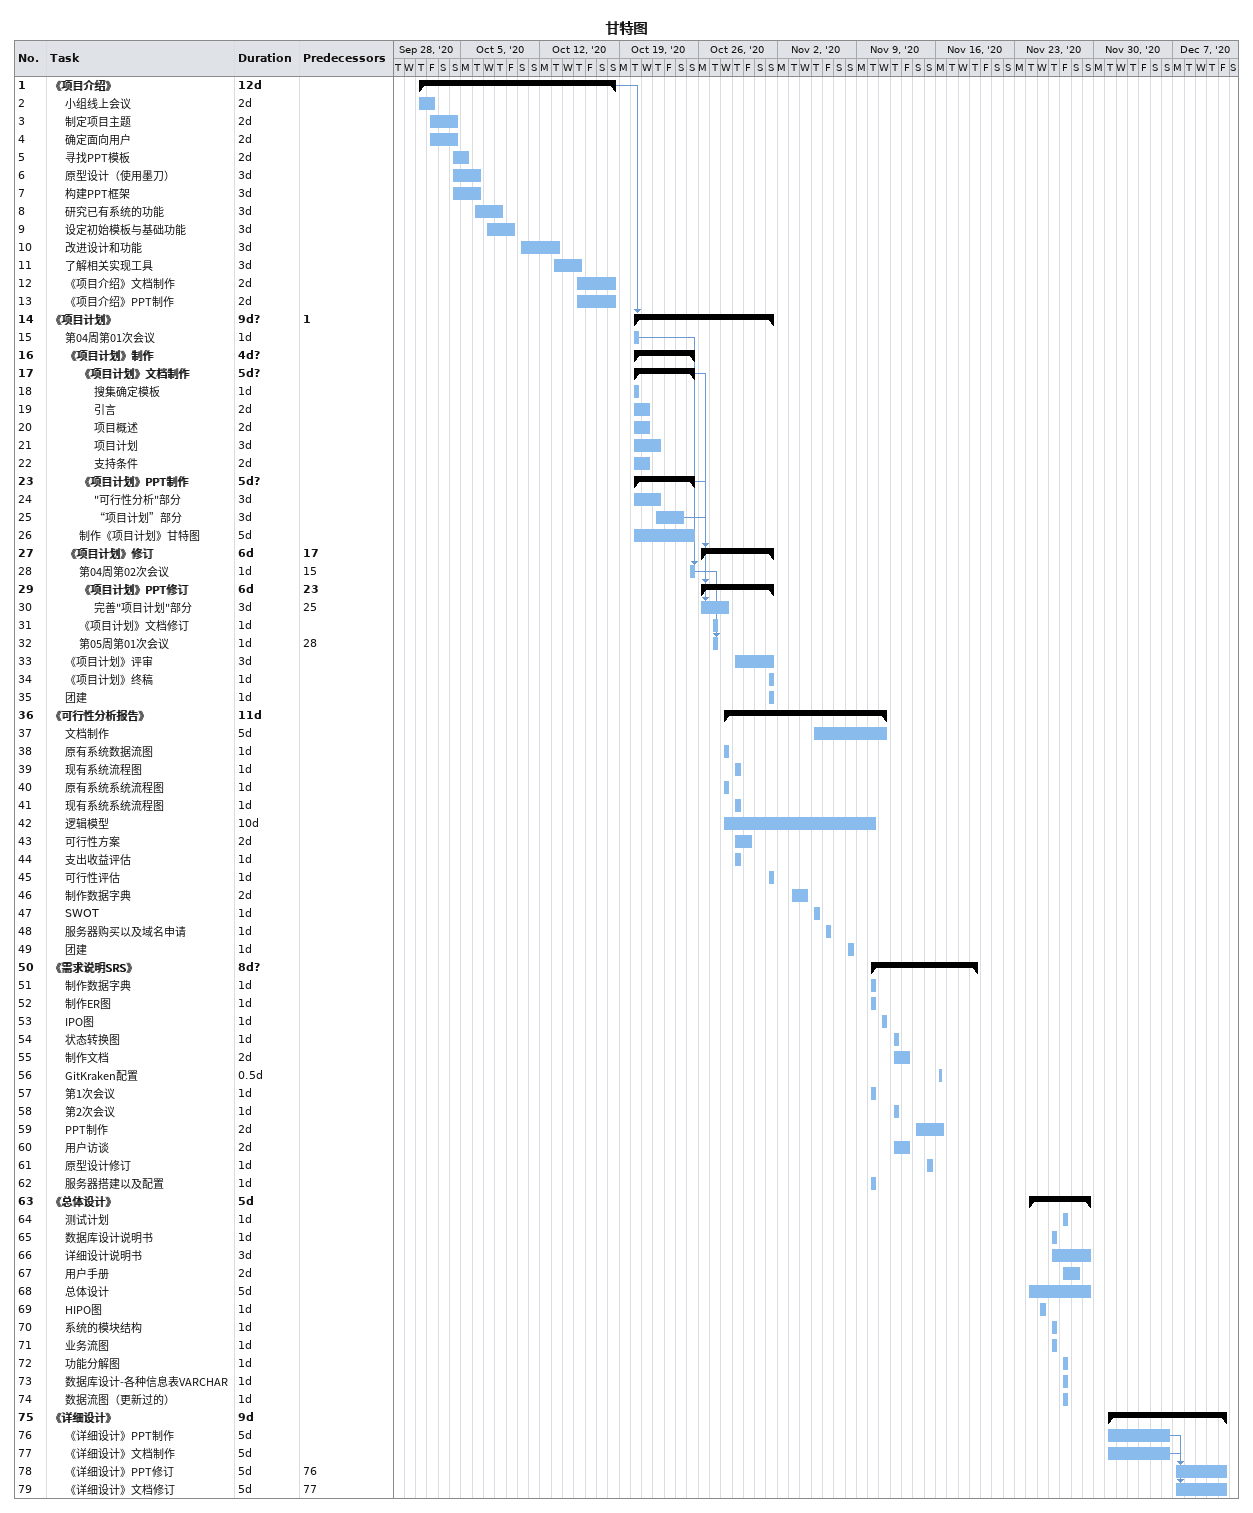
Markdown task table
甘特图

| ID | Level | Task | Duration | Start | Finish | Predecessors |
|---|---|---|---|---|---|---|
| 1 | 1 | **《项目介绍》** | 12d | 2020-10-01 | 2020-10-18 |  |
| 2 | 2 | 小组线上会议 | 2d | 2020-10-01 | 2020-10-02 |  |
| 3 | 2 | 制定项目主题 | 2d | 2020-10-02 | 2020-10-04 |  |
| 4 | 2 | 确定面向用户 | 2d | 2020-10-02 | 2020-10-04 |  |
| 5 | 2 | 寻找PPT模板 | 2d | 2020-10-04 | 2020-10-05 |  |
| 6 | 2 | 原型设计（使用墨刀） | 3d | 2020-10-04 | 2020-10-06 |  |
| 7 | 2 | 构建PPT框架 | 3d | 2020-10-04 | 2020-10-06 |  |
| 8 | 2 | 研究已有系统的功能 | 3d | 2020-10-06 | 2020-10-08 |  |
| 9 | 2 | 设定初始模板与基础功能 | 3d | 2020-10-07 | 2020-10-09 |  |
| 10 | 2 | 改进设计和功能 | 3d | 2020-10-10 | 2020-10-13 |  |
| 11 | 2 | 了解相关实现工具 | 3d | 2020-10-13 | 2020-10-15 |  |
| 12 | 2 | 《项目介绍》文档制作 | 2d | 2020-10-15 | 2020-10-18 |  |
| 13 | 2 | 《项目介绍》PPT制作 | 2d | 2020-10-15 | 2020-10-18 |  |
| 14 | 1 | **《项目计划》** | 9d? | 2020-10-20 | 2020-11-01 | 1 |
| 15 | 2 | 第04周第01次会议 | 1d | 2020-10-20 | 2020-10-20 |  |
| 16 | 2 | **《项目计划》制作** | 4d? | 2020-10-20 | 2020-10-25 |  |
| 17 | 3 | **《项目计划》文档制作** | 5d? | 2020-10-20 | 2020-10-25 |  |
| 18 | 4 | 搜集确定模板 | 1d | 2020-10-20 | 2020-10-20 |  |
| 19 | 4 | 引言 | 2d | 2020-10-20 | 2020-10-21 |  |
| 20 | 4 | 项目概述 | 2d | 2020-10-20 | 2020-10-21 |  |
| 21 | 4 | 项目计划 | 3d | 2020-10-20 | 2020-10-22 |  |
| 22 | 4 | 支持条件 | 2d | 2020-10-20 | 2020-10-21 |  |
| 23 | 3 | **《项目计划》PPT制作** | 5d? | 2020-10-20 | 2020-10-25 |  |
| 24 | 4 | "可行性分析"部分 | 3d | 2020-10-20 | 2020-10-22 |  |
| 25 | 4 | “项目计划”部分 | 3d | 2020-10-22 | 2020-10-24 |  |
| 26 | 3 | 制作《项目计划》甘特图 | 5d | 2020-10-20 | 2020-10-25 |  |
| 27 | 2 | **《项目计划》修订** | 6d | 2020-10-26 | 2020-11-01 | 17 |
| 28 | 3 | 第04周第02次会议 | 1d | 2020-10-25 | 2020-10-25 | 15 |
| 29 | 3 | **《项目计划》PPT修订** | 6d | 2020-10-26 | 2020-11-01 | 23 |
| 30 | 4 | 完善"项目计划"部分 | 3d | 2020-10-26 | 2020-10-28 | 25 |
| 31 | 3 | 《项目计划》文档修订 | 1d | 2020-10-27 | 2020-10-27 |  |
| 32 | 3 | 第05周第01次会议 | 1d | 2020-10-27 | 2020-10-27 | 28 |
| 33 | 2 | 《项目计划》评审 | 3d | 2020-10-29 | 2020-11-01 |  |
| 34 | 2 | 《项目计划》终稿 | 1d | 2020-11-01 | 2020-11-01 |  |
| 35 | 2 | 团建 | 1d | 2020-11-01 | 2020-11-01 |  |
| 36 | 1 | **《可行性分析报告》** | 11d | 2020-10-28 | 2020-11-11 |  |
| 37 | 2 | 文档制作 | 5d | 2020-11-05 | 2020-11-11 |  |
| 38 | 2 | 原有系统数据流图 | 1d | 2020-10-28 | 2020-10-28 |  |
| 39 | 2 | 现有系统流程图 | 1d | 2020-10-29 | 2020-10-29 |  |
| 40 | 2 | 原有系统系统流程图 | 1d | 2020-10-28 | 2020-10-28 |  |
| 41 | 2 | 现有系统系统流程图 | 1d | 2020-10-29 | 2020-10-29 |  |
| 42 | 2 | 逻辑模型 | 10d | 2020-10-28 | 2020-11-10 |  |
| 43 | 2 | 可行性方案 | 2d | 2020-10-29 | 2020-10-30 |  |
| 44 | 2 | 支出收益评估 | 1d | 2020-10-29 | 2020-10-29 |  |
| 45 | 2 | 可行性评估 | 1d | 2020-11-01 | 2020-11-01 |  |
| 46 | 2 | 制作数据字典 | 2d | 2020-11-03 | 2020-11-04 |  |
| 47 | 2 | SWOT | 1d | 2020-11-05 | 2020-11-05 |  |
| 48 | 2 | 服务器购买以及域名申请 | 1d | 2020-11-06 | 2020-11-06 |  |
| 49 | 2 | 团建 | 1d | 2020-11-08 | 2020-11-08 |  |
| 50 | 1 | **《需求说明SRS》** | 8d? | 2020-11-10 | 2020-11-19 |  |
| 51 | 2 | 制作数据字典 | 1d | 2020-11-10 | 2020-11-10 |  |
| 52 | 2 | 制作ER图 | 1d | 2020-11-10 | 2020-11-10 |  |
| 53 | 2 | IPO图 | 1d | 2020-11-11 | 2020-11-11 |  |
| 54 | 2 | 状态转换图 | 1d | 2020-11-12 | 2020-11-12 |  |
| 55 | 2 | 制作文档 | 2d | 2020-11-12 | 2020-11-13 |  |
| 56 | 2 | GitKraken配置 | 0.5d | 2020-11-16 | 2020-11-16 |  |
| 57 | 2 | 第1次会议 | 1d | 2020-11-10 | 2020-11-10 |  |
| 58 | 2 | 第2次会议 | 1d | 2020-11-12 | 2020-11-12 |  |
| 59 | 2 | PPT制作 | 2d | 2020-11-14 | 2020-11-16 |  |
| 60 | 2 | 用户访谈 | 2d | 2020-11-12 | 2020-11-13 |  |
| 61 | 2 | 原型设计修订 | 1d | 2020-11-15 | 2020-11-15 |  |
| 62 | 2 | 服务器搭建以及配置 | 1d | 2020-11-10 | 2020-11-10 |  |
| 63 | 1 | **《总体设计》** | 5d | 2020-11-24 | 2020-11-29 |  |
| 64 | 2 | 测试计划 | 1d | 2020-11-27 | 2020-11-27 |  |
| 65 | 2 | 数据库设计说明书 | 1d | 2020-11-26 | 2020-11-26 |  |
| 66 | 2 | 详细设计说明书 | 3d | 2020-11-26 | 2020-11-29 |  |
| 67 | 2 | 用户手册 | 2d | 2020-11-27 | 2020-11-28 |  |
| 68 | 2 | 总体设计 | 5d | 2020-11-24 | 2020-11-29 |  |
| 69 | 2 | HIPO图 | 1d | 2020-11-25 | 2020-11-25 |  |
| 70 | 2 | 系统的模块结构 | 1d | 2020-11-26 | 2020-11-26 |  |
| 71 | 2 | 业务流图 | 1d | 2020-11-26 | 2020-11-26 |  |
| 72 | 2 | 功能分解图 | 1d | 2020-11-27 | 2020-11-27 |  |
| 73 | 2 | 数据库设计-各种信息表VARCHAR | 1d | 2020-11-27 | 2020-11-27 |  |
| 74 | 2 | 数据流图（更新过的） | 1d | 2020-11-27 | 2020-11-27 |  |
| 75 | 1 | **《详细设计》** | 9d | 2020-12-01 | 2020-12-11 |  |
| 76 | 2 | 《详细设计》PPT制作 | 5d | 2020-12-01 | 2020-12-06 |  |
| 77 | 2 | 《详细设计》文档制作 | 5d | 2020-12-01 | 2020-12-06 |  |
| 78 | 2 | 《详细设计》PPT修订 | 5d | 2020-12-07 | 2020-12-11 | 76 |
| 79 | 2 | 《详细设计》文档修订 | 5d | 2020-12-07 | 2020-12-11 | 77 |
